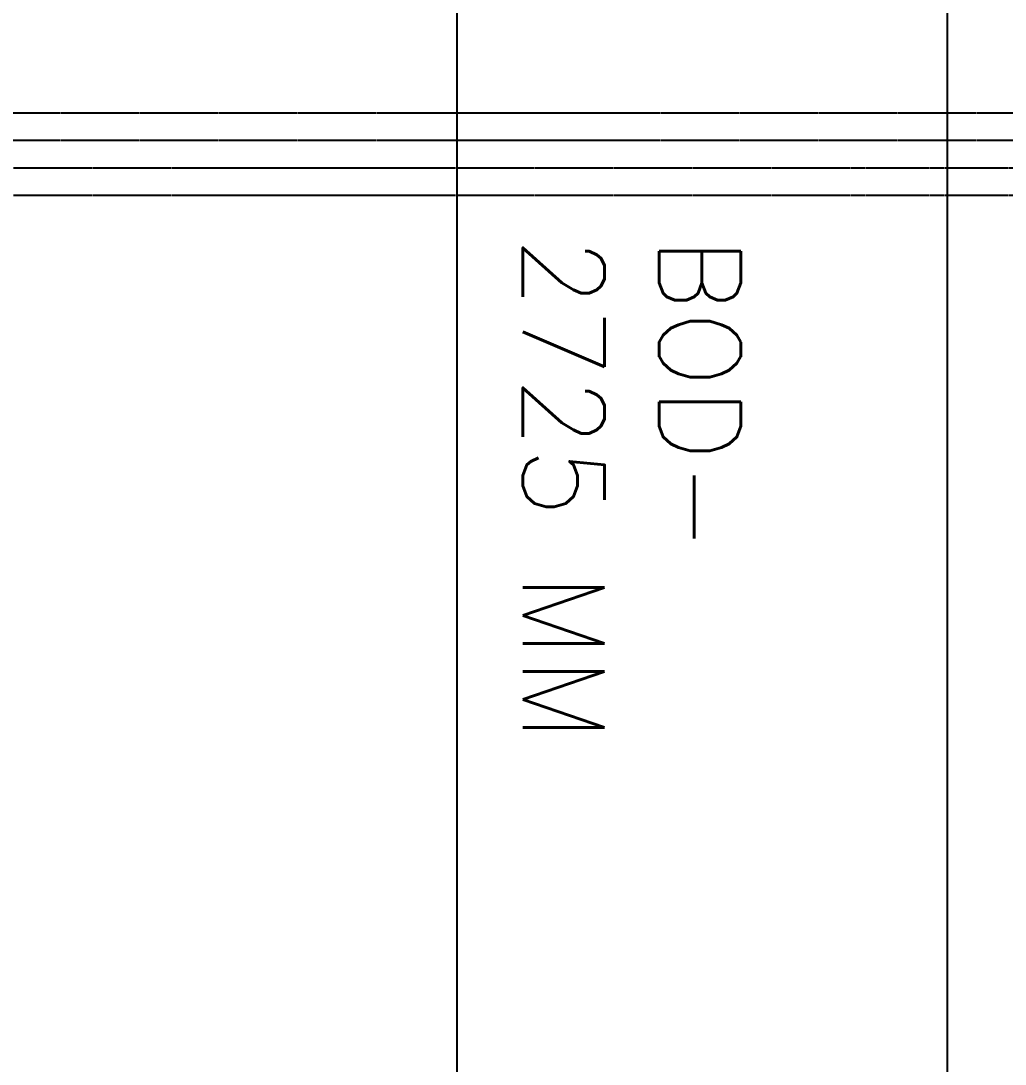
# Model space of a CAD drawing. Header units: millimetres. Extents: x -661525 to 498941, y 282148 to 1359693.
# Drawn here: x -254902 to -253096, y 674326 to 676241 of the extents above; entities that cross this region are included whole.
import ezdxf

# ---------------------------------------------------------------- set-up
doc = ezdxf.new("R2010")
doc.units = ezdxf.units.MM
doc.header["$LTSCALE"] = 2.5
doc.linetypes.add('CENTER', pattern=[2, 1.25, -0.25, 0.25, -0.25])
doc.layers.get('0').update_dxf_attribs({"linetype": 'CONTINUOUS'})
doc.layers.add('A-ANNO-GRID', color=5, linetype='CENTER')
doc.layers.add('v-ex. duct', color=30, linetype='CONTINUOUS')
doc.styles.add('ROMANS', font='romans.shx', dxfattribs={"height": 125})

# ---------------------------------------------------------------- blocks, each defined once
blk = doc.blocks.new('key')
at = {"color": 252}
for points in [[(3377316, 685443.5), (3379541, 685443.5), (3379541, 685593.5), (3377316, 685593.5)], [(3379541, 685543.5), (3377316, 685543.5), (3377316, 685493.5), (3379541, 685493.5)]]:
    blk.add_lwpolyline(points, close=True, dxfattribs=at)

msp = doc.modelspace()

# ---------------------------------------------------------------- linework, layer by layer
at = {"layer": 'v-ex. duct'}
for p, q in [((-254101.7, 666017.2), (-254101.7, 676306.6)), ((-253201.7, 666017.2), (-253201.7, 676306.6))]:
    msp.add_line(p, q, dxfattribs=at)

# ---------------------------------------------------------------- block references
at = {"layer": 'A-ANNO-GRID', "rotation": 359.9999999999999}
msp.add_blockref('key', (-3632580.8, -9522.4), dxfattribs=at)

# ---------------------------------------------------------------- texts
at = {"layer": 'v-ex. duct', "insert": (-253580.7, 675843.7), "char_height": 150, "width": 3657.796, "attachment_point": 1, "rotation": 270, "style": 'ROMANS'}
msp.add_mtext('{{\\C1;BOD-\\P2725 MM}}', dxfattribs=at)

doc.saveas('drawing.dxf')
